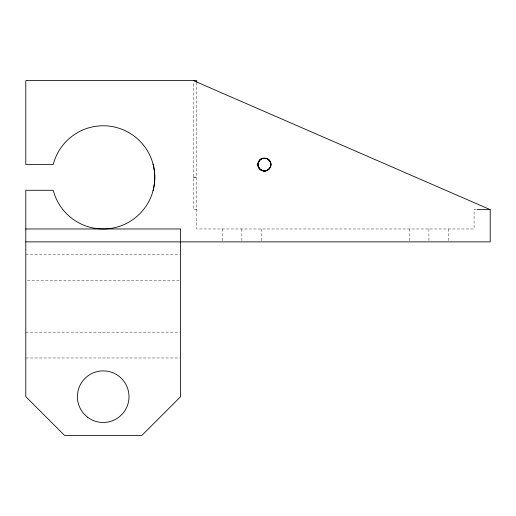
<?xml version="1.0" encoding="UTF-8"?>
<svg xmlns="http://www.w3.org/2000/svg" width="516" height="516" viewBox="0 0 516 516"><rect width="100%" height="100%" fill="white"/><g stroke="black" fill="none" stroke-linecap="round" stroke-linejoin="round"><path stroke-width="0.39" stroke-dasharray="2.58 1.94" d="M193.5 177.104L196.725 177.104M193.5 177.375L196.725 177.375M196.725 209.625L193.5 209.625L193.5 82.231M476.494 209.625L474.075 209.625L474.075 228.975L196.725 228.975L196.725 82.025M25.8 254.775L179.794 254.775M27.413 280.575L179.794 280.575M25.8 332.175L179.794 332.175M25.8 357.975L179.794 357.975M448.275 228.975L448.275 241.875M428.925 228.975L428.925 241.875M409.485 228.975L409.485 241.875M261.315 228.975L261.315 241.875M241.856 228.975L241.875 241.875M222.544 228.975L222.525 241.875"/><path stroke-width="0.77" d="M258.052 163.636L258.187 166.268M270.816 165.442L270.9 164.481M153.039 190.733C155.29 181.993 155.29 172.757 153.039 164.017M258.026 163.759L258.864 161.256M270.648 166.268L270.842 165.32M258.187 162.927L259.329 160.553M270.378 167.068L270.681 166.152M270.003 167.823L270.41 166.952M269.539 168.526L270.036 167.706M259.303 160.669L259.89 159.921M269.565 168.41L266.888 170.557M259.858 160.037L261.225 158.896A6.45 6.45 0 0 0 258.864 167.7C260.251 170.183 263.379 171.48 266.121 170.712M269.01 169.042C265.308 173.318 257.594 170.112 258 164.481M260.496 159.483C262.954 157.528 266.791 157.78 268.978 160.037M477.3 209.625L490.2 209.625L490.2 241.875L25.8 241.875M25.8 228.975L180.6 228.975L180.6 396.675L141.9 435.375L64.5 435.375L25.8 396.675L25.8 190.275L53.271 190.275L53.361 190.733A51.6 51.6 0 0 0 132.799 219.642A51.6 51.6 0 0 0 132.799 135.108A51.6 51.6 0 0 0 53.361 164.017L53.271 164.475L25.8 164.475L25.8 80.625L196.725 80.625L196.725 82.025M193.5 80.625L490.2 209.625M270.003 161.373L267.675 158.896A6.45 6.45 0 0 1 269.565 160.547M270.378 162.127L270.036 161.256A6.45 6.45 0 0 1 267.675 170.061A6.45 6.45 0 0 1 258.864 167.7L258.49 166.952M270.41 162.011L270.648 162.927M270.681 162.811L270.816 163.759M270.842 163.636L270.868 164.598A6.45 6.45 0 0 1 261.193 170.19A6.45 6.45 0 0 1 261.193 159.018A6.45 6.45 0 0 1 270.868 164.604M262.779 158.251L261.98 158.522A6.45 6.45 0 0 1 262.779 158.244M266.914 158.522L266.121 158.251A6.45 6.45 0 0 1 266.92 158.515M87.604 417.231A25.8 25.8 0 0 0 128.8 399.9A25.8 25.8 0 0 0 93.196 372.894A25.8 25.8 0 0 0 87.604 417.231"/></g></svg>
